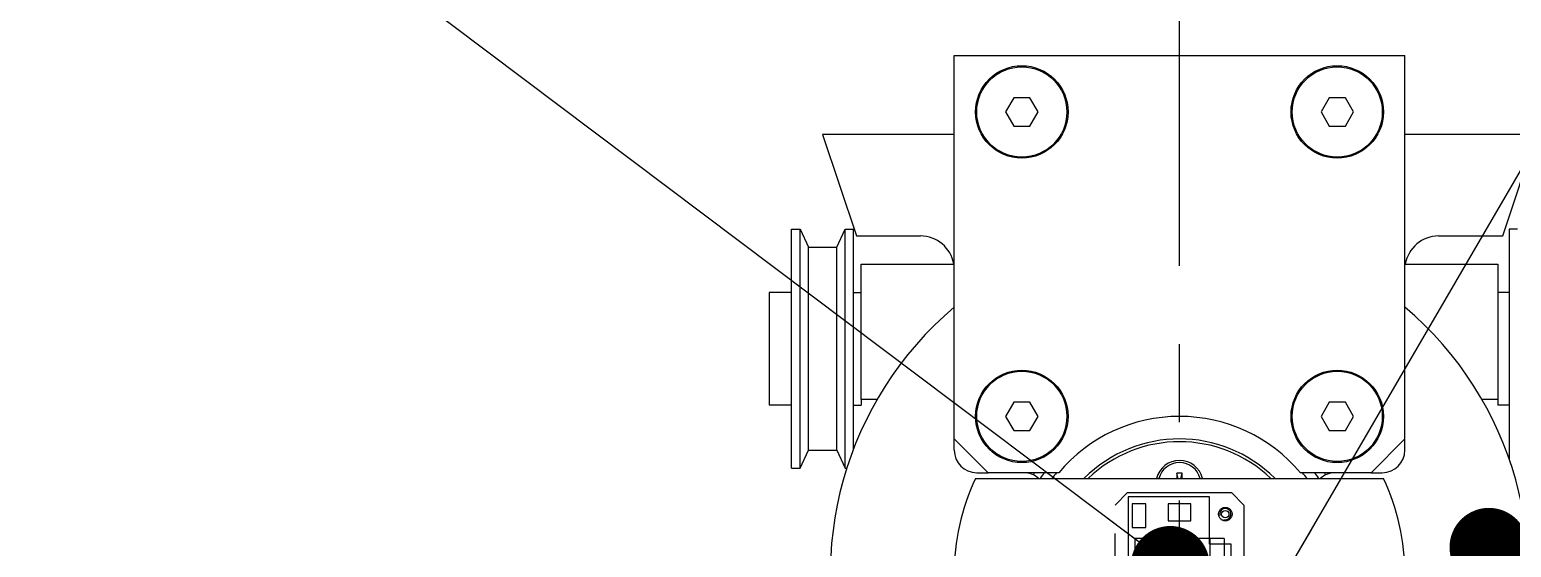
# Model space of a CAD drawing. Header units: millimetres. Extents: x 0 to 841, y 0 to 594.
# Drawn here: x 249.8 to 315.5, y 345.6 to 368.6 of the extents above; entities that cross this region are included whole.
import ezdxf

# ---------------------------------------------------------------- set-up
doc = ezdxf.new("R2010")
doc.units = ezdxf.units.MM
doc.header["$LTSCALE"] = 46.255
doc.linetypes.add('CENTER', pattern=[0.6, 0.375, -0.075, 0.075, -0.075])
doc.linetypes.add('HIDDEN', pattern=[0.2, 0.1, -0.1])
doc.layers.get('0').update_dxf_attribs({"linetype": 'CONTINUOUS'})
for name, color, linetype in [('APSF_BLANK_LAYER', 7, 'CONTINUOUS'), ('AXIS', 7, 'CONTINUOUS'), ('DCURVE', 7, 'CONTINUOUS'), ('DEFAULT_1', 7, 'CENTER'), ('DEFAULT_2', 8, 'HIDDEN'), ('NOTE', 7, 'CONTINUOUS')]:
    doc.layers.add(name, color=color, linetype=linetype)
doc.styles.get("Standard").update_dxf_attribs({"font": 'txt', "width": 0.85})
doc.dimstyles.get("Standard").update_dxf_attribs({"dimtxt": 3.5, "dimasz": 3.5, "dimexe": 1.5, "dimexo": 1, "dimtad": 1, "dimtxsty": 'STANDARD', "dimblk": '_FILLED', "dimblk1": '_FILLED', "dimblk2": '_FILLED', "dimcen": 0.09, "dimadec": 0, "dimazin": 0, "dimtol": 1, "dimtp": 0.01, "dimtm": 0.01, "dimtfac": 1, "dimtofl": 0, "dimtmove": 0, "dimatfit": 3, "dimldrblk": '_FILLED', "dimfxl": 1, "dimtolj": 1, "dimarcsym": 0})

# ---------------------------------------------------------------- blocks, each defined once
blk = doc.blocks.new('_FILLED')
at = {"color": 0, "linetype": 'BYBLOCK'}
blk.add_solid([(0, 0), (-1, 0.214), (-1, -0.214)], dxfattribs=at)

msp = doc.modelspace()

# ---------------------------------------------------------------- linework, layer by layer
at = {"color": 7, "linetype": 'CONTINUOUS'}
for p, q in [((290.805, 349.951), (290.805, 367.451)), ((290.805, 367.451), (310.805, 367.451)), ((310.805, 349.951), (310.805, 367.451)), ((293.444, 365.576), (293.084, 364.951)), ((294.166, 365.576), (293.444, 365.576)), ((294.527, 364.951), (294.166, 365.576)), ((307.444, 365.576), (307.084, 364.951)), ((308.166, 365.576), (307.444, 365.576)), ((308.527, 364.951), (308.166, 365.576)), ((293.084, 364.951), (293.444, 364.326)), ((294.166, 364.326), (294.527, 364.951)), ((307.084, 364.951), (307.444, 364.326)), ((308.166, 364.326), (308.527, 364.951)), ((284.955, 363.951), (286.461, 359.451)), ((290.805, 363.951), (284.955, 363.951)), ((293.444, 364.326), (294.166, 364.326)), ((307.444, 364.326), (308.166, 364.326)), ((316.655, 363.951), (310.805, 363.951)), ((315.15, 359.451), (316.655, 363.951)), ((283.59, 349.151), (283.59, 359.751)), ((283.59, 359.751), (283.965, 359.751)), ((283.965, 349.151), (283.965, 359.751)), ((283.965, 359.751), (284.34, 358.951)), ((285.59, 358.951), (285.965, 359.751)), ((285.965, 349.151), (285.965, 359.751)), ((285.965, 359.751), (286.34, 359.751)), ((286.34, 349.978), (286.34, 359.751)), ((315.43, 359.751), (315.43, 349.551)), ((315.805, 359.751), (315.43, 359.751)), ((286.461, 359.451), (289.305, 359.451)), ((312.305, 359.451), (315.15, 359.451)), ((284.34, 349.951), (284.34, 358.951)), ((284.34, 358.951), (285.59, 358.951)), ((285.59, 349.951), (285.59, 358.951)), ((286.68, 352.201), (286.68, 358.201)), ((286.68, 358.201), (290.805, 358.201)), ((310.805, 358.201), (314.93, 358.201)), ((314.93, 358.201), (314.93, 352.201)), ((282.59, 356.951), (282.59, 351.951)), ((283.59, 356.951), (282.59, 356.951)), ((283.59, 351.951), (282.59, 351.951)), ((287.394, 352.201), (286.68, 352.201)), ((293.444, 352.076), (293.084, 351.451)), ((294.166, 352.076), (293.444, 352.076)), ((294.527, 351.451), (294.166, 352.076)), ((307.444, 352.076), (307.084, 351.451)), ((308.166, 352.076), (307.444, 352.076)), ((308.527, 351.451), (308.166, 352.076)), ((314.93, 352.201), (314.217, 352.201)), ((293.084, 351.451), (293.444, 350.826)), ((294.166, 350.826), (294.527, 351.451)), ((307.084, 351.451), (307.444, 350.826)), ((308.166, 350.826), (308.527, 351.451)), ((293.444, 350.826), (294.166, 350.826)), ((307.444, 350.826), (308.166, 350.826)), ((283.965, 349.151), (284.34, 349.951)), ((284.34, 349.951), (285.59, 349.951)), ((285.59, 349.951), (285.965, 349.151)), ((290.805, 350.451), (292.305, 348.951)), ((309.305, 348.951), (310.805, 350.451)), ((283.59, 349.151), (283.965, 349.151)), ((285.965, 349.151), (286.039, 349.151)), ((291.753, 348.701), (309.857, 348.701)), ((291.805, 348.951), (292.305, 348.951)), ((300.686, 348.926), (300.686, 348.701)), ((300.743, 348.701), (300.686, 348.926)), ((300.924, 348.926), (300.686, 348.926)), ((300.868, 348.701), (300.924, 348.926)), ((300.924, 348.701), (300.924, 348.926)), ((309.305, 348.951), (309.805, 348.951))]:
    msp.add_line(p, q, dxfattribs=at)
for centre in [(293.805, 364.951), (307.805, 364.951), (293.805, 351.451), (307.805, 351.451)]:
    msp.add_circle(centre, 2, dxfattribs=at)
for centre, radius, start, end in [((289.305, 357.951), 1.5, 9.6552, 90), ((312.305, 357.951), 1.5, 90, 170.3448), ((300.805, 344.451), 15.5, 130.17777, 198.553), ((300.805, 344.451), 15.5, 341.56864, 49.82223), ((291.805, 349.951), 1, 180, 270), ((300.805, 344.451), 6, 45.18512, 134.8149), ((300.805, 344.451), 5.875, 46.36581, 133.63423), ((309.805, 349.951), 1, 270, 360), ((300.805, 348.451), 0.95, 15.27593, 164.72407), ((300.805, 344.451), 10, 154.84934, 205.15066), ((293.891, 347.951), 1, 48.91444, 90), ((300.805, 344.451), 8, 145.75218, 146.10283), ((307.72, 347.951), 1, 90, 131.08556), ((300.805, 344.451), 8, 33.89717, 34.24782), ((300.805, 344.451), 10, 334.84934, 25.15066)]:
    msp.add_arc(centre, radius, start, end, dxfattribs=at)
at = {"color": 40, "linetype": 'CONTINUOUS'}
for start, end in [(143.12574, 145.4784), (34.5216, 36.87426)]:
    msp.add_arc((300.805, 344.451), 7.5, start, end, dxfattribs=at)
at = {"color": 2, "linetype": 'CONTINUOUS'}
msp.add_arc((302.837, 347.118), 0.25, 255, 195, dxfattribs=at)
at = {"layer": 'APSF_BLANK_LAYER', "color": 7, "linetype": 'CONTINUOUS'}
for radius, start, end in [(7.85, 144.97862, 145.87942), (7.075, 140.49762, 143.02863), (7.075, 36.97137, 39.50238), (7.85, 34.12058, 35.02138)]:
    msp.add_arc((300.805, 344.451), radius, start, end, dxfattribs=at)
at = {"layer": 'AXIS', "color": 7, "linetype": 'CONTINUOUS'}
for p, q in [((286.34, 356.951), (286.68, 356.951)), ((315.43, 356.951), (314.93, 356.951)), ((286.34, 351.951), (286.68, 351.951)), ((286.68, 352.201), (286.68, 351.951)), ((314.93, 352.201), (314.93, 351.951)), ((315.43, 351.951), (314.93, 351.951)), ((295.443, 348.951), (292.305, 348.951)), ((309.305, 348.951), (306.167, 348.951))]:
    msp.add_line(p, q, dxfattribs=at)
for centre, radius in [((293.805, 364.951), 2.05), ((307.805, 364.951), 2.05), ((293.805, 351.451), 2.05), ((307.805, 351.451), 2.05), ((302.837, 347.118), 0.163)]:
    msp.add_circle(centre, radius, dxfattribs=at)
at = {"layer": 'AXIS', "color": 8, "linetype": 'HIDDEN'}
msp.add_circle((302.837, 347.118), 0.3, dxfattribs=at)
at = {"layer": 'AXIS', "color": 7, "linetype": 'CONTINUOUS'}
for centre, radius, start, end in [((300.805, 344.451), 7, 40.0052, 139.9948), ((300.805, 348.451), 1.05, 13.84421, 166.15579)]:
    msp.add_arc(centre, radius, start, end, dxfattribs=at)
at = {"layer": 'DCURVE', "color": 8, "linetype": 'HIDDEN'}
for p, q in [((298.525, 347.881), (298.525, 343.056)), ((302.14, 347.881), (298.525, 347.881)), ((302.14, 345.786), (302.14, 347.881)), ((303.095, 345.786), (302.14, 345.786)), ((303.095, 343.056), (303.095, 345.786))]:
    msp.add_line(p, q, dxfattribs=at)
at = {"layer": 'DEFAULT_1', "color": 9, "linetype": 'CENTER'}
msp.add_line((300.805, 274.87), (300.805, 404.333), dxfattribs=at)
at = {"layer": 'DEFAULT_2', "color": 8, "linetype": 'HIDDEN'}
for p, q in [((298.498, 348.071), (297.948, 347.521)), ((298.498, 348.071), (303.113, 348.071)), ((303.663, 347.521), (303.113, 348.071)), ((297.948, 341.636), (297.948, 347.521)), ((298.705, 347.571), (298.705, 346.521)), ((299.305, 347.571), (298.705, 347.571)), ((299.305, 346.521), (299.305, 347.571)), ((300.305, 347.571), (300.305, 346.821)), ((301.305, 347.571), (300.305, 347.571)), ((301.305, 346.821), (301.305, 347.571)), ((303.663, 347.521), (303.663, 341.636)), ((300.305, 346.821), (301.305, 346.821)), ((298.705, 346.521), (299.305, 346.521)), ((298.83, 342.869), (298.83, 346.034)), ((302.78, 346.034), (298.83, 346.034)), ((299.46, 342.869), (299.46, 346.034)), ((302.15, 346.034), (302.15, 342.869)), ((302.78, 346.034), (302.78, 342.869))]:
    msp.add_line(p, q, dxfattribs=at)

# ---------------------------------------------------------------- leaders
at = {"color": 2, "linetype": 'CONTINUOUS'}
msp.add_leader([(304.908, 343.423), (337.709, 399.699), (343.709, 399.699)], dimstyle='STANDARD', override={"dimtad": 0, "dimldrblk": 'DOT'}, dxfattribs=at)
at = {"layer": 'NOTE', "color": 2, "linetype": 'CONTINUOUS'}
for points in [[(300.393, 344.841), (247.907, 384.297), (241.907, 384.297)], [(314.537, 345.644), (335.257, 360.151), (341.257, 360.151)]]:
    msp.add_leader(points, dimstyle='STANDARD', override={"dimtad": 0, "dimldrblk": 'DOT'}, dxfattribs=at)

doc.saveas('drawing.dxf')
